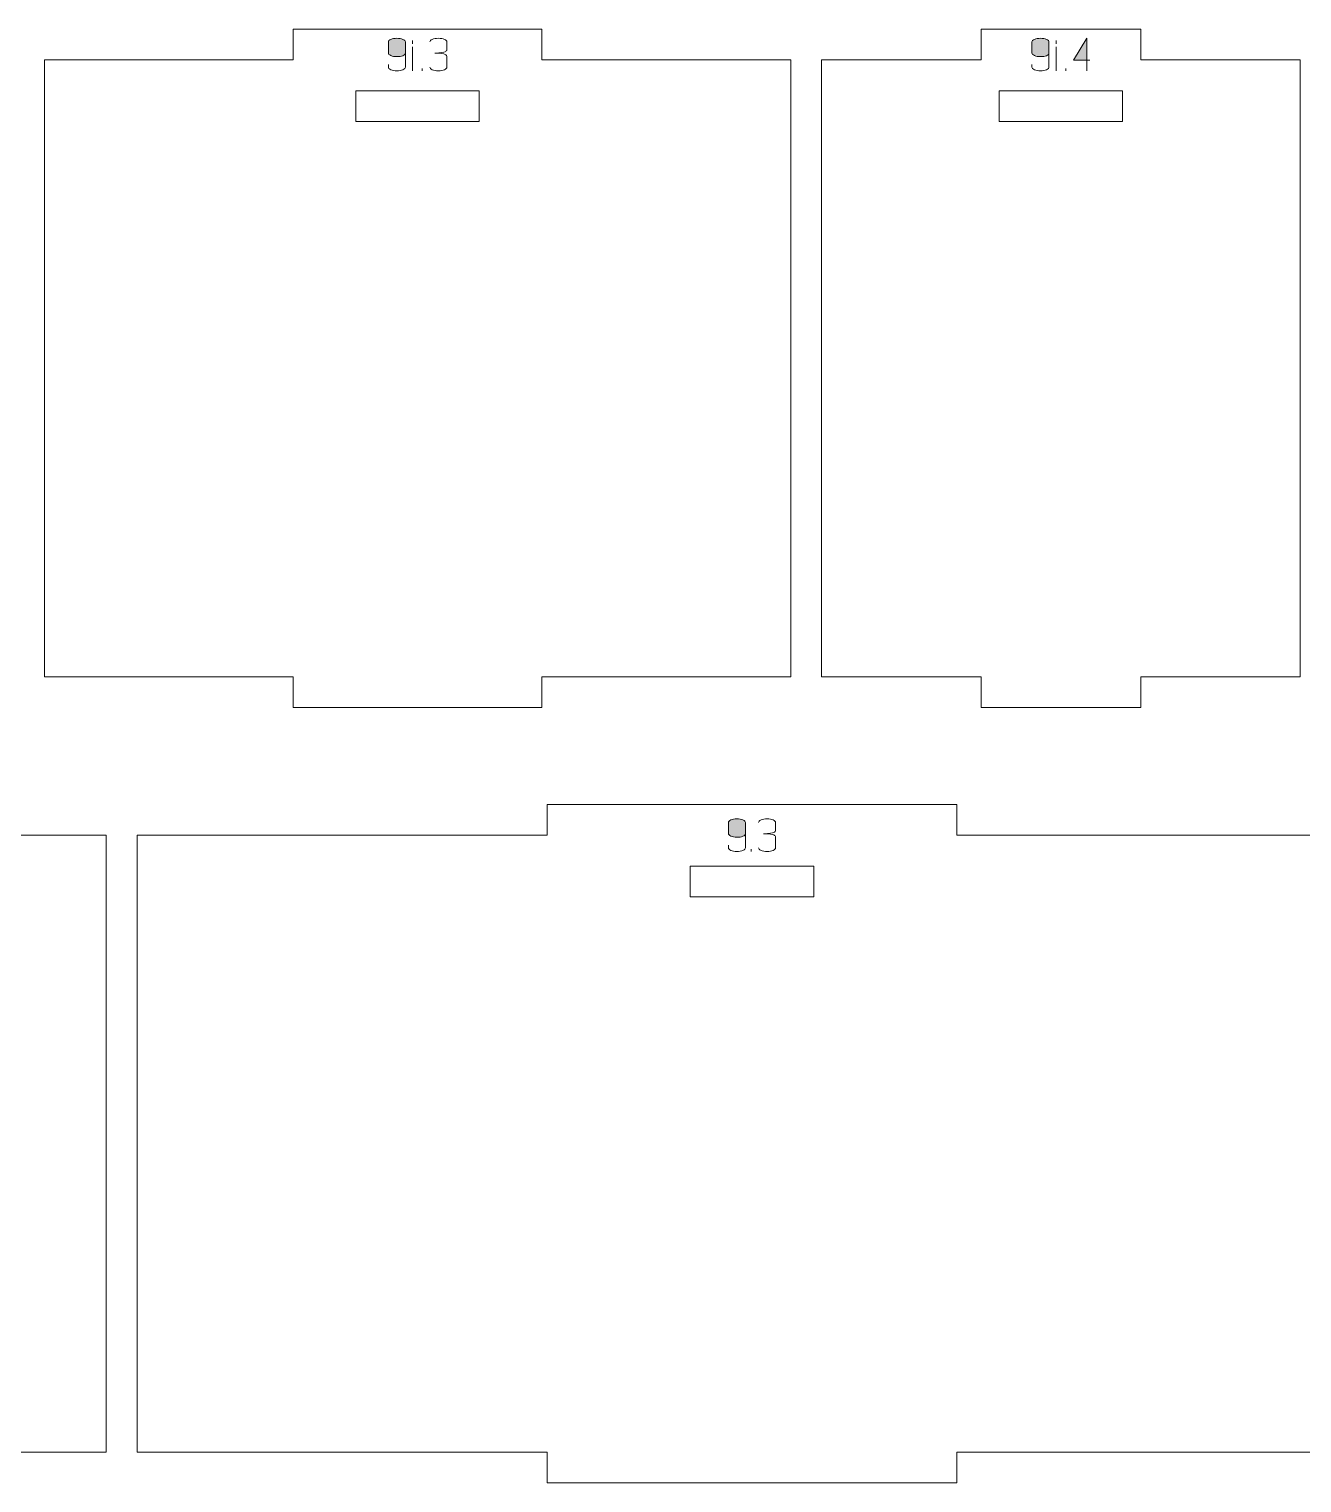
# Model space of a CAD drawing. Header units: centimetres. Extents: x -191 to 212, y -234 to 239.
# Drawn here: x 48.28 to 60.66, y -204.09 to -189.95 of the extents above; entities that cross this region are included whole.
import ezdxf

# ---------------------------------------------------------------- set-up
doc = ezdxf.new("R2010")
doc.units = ezdxf.units.CM
doc.header["$MEASUREMENT"] = 0
doc.layers.add('Capa 1', color=7, linetype='Continuous')

msp = doc.modelspace()

# ---------------------------------------------------------------- hatches: boundary and pattern name
at = {"layer": 'Capa 1', "true_color": 0x3e4095}
h = msp.add_hatch(color=175, dxfattribs=at)
edge = h.paths.add_edge_path()
edge.add_spline(control_points=[(51.77466, -190.18402), (51.77466, -190.1938), (51.78253, -190.20213), (51.79828, -190.20901), (51.81402, -190.21589), (51.83367, -190.21933), (51.85721, -190.21933), (51.88045, -190.21994), (51.90001, -190.21711), (51.91591, -190.21085), (51.93181, -190.20458), (51.93976, -190.19563), (51.93976, -190.18402), (51.93976, -190.18402), (51.93976, -190.0767), (51.93976, -190.0767), (51.93976, -190.06692), (51.93189, -190.05859), (51.91614, -190.05171), (51.9004, -190.04483), (51.88075, -190.04139), (51.85721, -190.04139), (51.83367, -190.04139), (51.81402, -190.04483), (51.79828, -190.05171), (51.78253, -190.05859), (51.77466, -190.06692), (51.77466, -190.0767), (51.77466, -190.0767), (51.77466, -190.18402), (51.77466, -190.18402)], knot_values=[0, 0, 0, 0, 0.1, 0.1, 0.1, 0.2, 0.2, 0.2, 0.3, 0.3, 0.3, 0.4, 0.4, 0.4, 0.5, 0.5, 0.5, 0.6, 0.6, 0.6, 0.7, 0.7, 0.7, 0.8, 0.8, 0.8, 0.9, 0.9, 0.9, 1, 1, 1, 1], degree=3, periodic=1)
h = msp.add_hatch(color=175, dxfattribs=at)
edge = h.paths.add_edge_path()
edge.add_spline(control_points=[(51.85721, -190.35783), (51.83367, -190.35783), (51.81402, -190.35439), (51.79828, -190.34751), (51.78253, -190.34063), (51.77466, -190.3323), (51.77466, -190.32252), (51.77466, -190.32252), (51.77466, -190.29729), (51.77466, -190.29729), (51.77466, -190.29729), (51.77466, -190.32252), (51.77466, -190.32252), (51.77466, -190.3323), (51.78253, -190.34063), (51.79828, -190.34751), (51.81402, -190.35439), (51.83367, -190.35783), (51.85721, -190.35783), (51.88075, -190.35783), (51.9004, -190.35439), (51.91614, -190.34751), (51.93189, -190.34063), (51.93976, -190.3323), (51.93976, -190.32252), (51.93976, -190.32252), (51.93976, -190.18402), (51.93976, -190.18402), (51.93976, -190.19563), (51.93181, -190.20458), (51.91591, -190.21085), (51.90001, -190.21711), (51.88045, -190.21994), (51.85721, -190.21933), (51.83367, -190.21933), (51.81402, -190.21589), (51.79828, -190.20901), (51.78253, -190.20213), (51.77466, -190.1938), (51.77466, -190.18402), (51.77466, -190.18402), (51.77466, -190.0767), (51.77466, -190.0767), (51.77466, -190.06692), (51.78253, -190.05859), (51.79828, -190.05171), (51.81402, -190.04483), (51.83367, -190.04139), (51.85721, -190.04139), (51.88075, -190.04139), (51.9004, -190.04483), (51.91614, -190.05171), (51.93189, -190.05859), (51.93976, -190.06692), (51.93976, -190.0767), (51.93976, -190.0767), (51.93976, -190.18402), (51.93976, -190.18402), (51.93976, -190.18402), (51.93976, -190.32252), (51.93976, -190.32252), (51.93976, -190.3323), (51.93189, -190.34063), (51.91614, -190.34751), (51.9004, -190.35439), (51.88075, -190.35783), (51.85721, -190.35783)], knot_values=[0, 0, 0, 0, 0.04545455, 0.04545455, 0.04545455, 0.09090909, 0.09090909, 0.09090909, 0.13636364, 0.13636364, 0.13636364, 0.18181818, 0.18181818, 0.18181818, 0.22727273, 0.22727273, 0.22727273, 0.27272727, 0.27272727, 0.27272727, 0.31818182, 0.31818182, 0.31818182, 0.36363636, 0.36363636, 0.36363636, 0.40909091, 0.40909091, 0.40909091, 0.45454545, 0.45454545, 0.45454545, 0.5, 0.5, 0.5, 0.54545455, 0.54545455, 0.54545455, 0.59090909, 0.59090909, 0.59090909, 0.63636364, 0.63636364, 0.63636364, 0.68181818, 0.68181818, 0.68181818, 0.72727273, 0.72727273, 0.72727273, 0.77272727, 0.77272727, 0.77272727, 0.81818182, 0.81818182, 0.81818182, 0.86363636, 0.86363636, 0.86363636, 0.90909091, 0.90909091, 0.90909091, 0.95454545, 0.95454545, 0.95454545, 1, 1, 1, 1], degree=3, periodic=1)
h = msp.add_hatch(color=175, dxfattribs=at)
edge = h.paths.add_edge_path()
edge.add_spline(control_points=[(52.00992, -190.09505), (52.00992, -190.09505), (52.01038, -190.06249), (52.01038, -190.06249), (52.01038, -190.06249), (52.00992, -190.09505), (52.00992, -190.09505)], knot_values=[0, 0, 0, 0, 0.5, 0.5, 0.5, 1, 1, 1, 1], degree=3, periodic=1)
h = msp.add_hatch(color=175, dxfattribs=at)
edge = h.paths.add_edge_path()
edge.add_spline(control_points=[(52.26079, -190.35783), (52.23725, -190.35783), (52.2176, -190.35439), (52.20186, -190.34751), (52.18611, -190.34063), (52.17824, -190.3323), (52.17824, -190.32252), (52.17824, -190.3323), (52.18611, -190.34063), (52.20186, -190.34751), (52.2176, -190.35439), (52.23725, -190.35783), (52.26079, -190.35783), (52.28433, -190.35783), (52.30398, -190.35439), (52.31972, -190.34751), (52.33547, -190.34063), (52.34334, -190.3323), (52.34334, -190.32252), (52.34334, -190.32252), (52.34334, -190.21933), (52.34334, -190.21933), (52.34334, -190.21107), (52.33768, -190.20389), (52.32637, -190.19778), (52.31506, -190.19166), (52.28189, -190.18753), (52.22685, -190.18539), (52.28158, -190.18203), (52.31445, -190.17805), (52.32545, -190.17347), (52.33646, -190.16888), (52.34242, -190.16139), (52.34334, -190.151), (52.34334, -190.151), (52.34334, -190.0767), (52.34334, -190.0767), (52.34334, -190.06692), (52.33547, -190.05859), (52.31972, -190.05171), (52.30398, -190.04483), (52.28433, -190.04139), (52.26079, -190.04139), (52.23725, -190.04139), (52.2176, -190.04483), (52.20186, -190.05171), (52.18611, -190.05859), (52.17824, -190.06692), (52.17824, -190.0767), (52.17824, -190.06692), (52.18611, -190.05859), (52.20186, -190.05171), (52.2176, -190.04483), (52.23725, -190.04139), (52.26079, -190.04139), (52.28433, -190.04139), (52.30398, -190.04483), (52.31972, -190.05171), (52.33547, -190.05859), (52.34334, -190.06692), (52.34334, -190.0767), (52.34334, -190.0767), (52.34334, -190.151), (52.34334, -190.151), (52.34242, -190.16139), (52.33646, -190.16888), (52.32545, -190.17347), (52.31445, -190.17805), (52.28158, -190.18203), (52.22685, -190.18539), (52.28189, -190.18753), (52.31506, -190.19166), (52.32637, -190.19778), (52.33768, -190.20389), (52.34334, -190.21107), (52.34334, -190.21933), (52.34334, -190.21933), (52.34334, -190.32252), (52.34334, -190.32252), (52.34334, -190.3323), (52.33547, -190.34063), (52.31972, -190.34751), (52.30398, -190.35439), (52.28433, -190.35783), (52.26079, -190.35783)], knot_values=[0, 0, 0, 0, 0.03571429, 0.03571429, 0.03571429, 0.07142857, 0.07142857, 0.07142857, 0.10714286, 0.10714286, 0.10714286, 0.14285714, 0.14285714, 0.14285714, 0.17857143, 0.17857143, 0.17857143, 0.21428571, 0.21428571, 0.21428571, 0.25, 0.25, 0.25, 0.28571429, 0.28571429, 0.28571429, 0.32142857, 0.32142857, 0.32142857, 0.35714286, 0.35714286, 0.35714286, 0.39285714, 0.39285714, 0.39285714, 0.42857143, 0.42857143, 0.42857143, 0.46428571, 0.46428571, 0.46428571, 0.5, 0.5, 0.5, 0.53571429, 0.53571429, 0.53571429, 0.57142857, 0.57142857, 0.57142857, 0.60714286, 0.60714286, 0.60714286, 0.64285714, 0.64285714, 0.64285714, 0.67857143, 0.67857143, 0.67857143, 0.71428571, 0.71428571, 0.71428571, 0.75, 0.75, 0.75, 0.78571429, 0.78571429, 0.78571429, 0.82142857, 0.82142857, 0.82142857, 0.85714286, 0.85714286, 0.85714286, 0.89285714, 0.89285714, 0.89285714, 0.92857143, 0.92857143, 0.92857143, 0.96428571, 0.96428571, 0.96428571, 1, 1, 1, 1], degree=3, periodic=1)
h = msp.add_hatch(color=175, dxfattribs=at)
edge = h.paths.add_edge_path()
edge.add_spline(control_points=[(58.03362, -190.18402), (58.03362, -190.1938), (58.04149, -190.20213), (58.05724, -190.20901), (58.07298, -190.21589), (58.09263, -190.21933), (58.11617, -190.21933), (58.13941, -190.21994), (58.15897, -190.21711), (58.17487, -190.21085), (58.19077, -190.20458), (58.19872, -190.19563), (58.19872, -190.18402), (58.19872, -190.18402), (58.19872, -190.0767), (58.19872, -190.0767), (58.19872, -190.06692), (58.19085, -190.05859), (58.1751, -190.05171), (58.15936, -190.04483), (58.13971, -190.04139), (58.11617, -190.04139), (58.09263, -190.04139), (58.07298, -190.04483), (58.05724, -190.05171), (58.04149, -190.05859), (58.03362, -190.06692), (58.03362, -190.0767), (58.03362, -190.0767), (58.03362, -190.18402), (58.03362, -190.18402)], knot_values=[0, 0, 0, 0, 0.1, 0.1, 0.1, 0.2, 0.2, 0.2, 0.3, 0.3, 0.3, 0.4, 0.4, 0.4, 0.5, 0.5, 0.5, 0.6, 0.6, 0.6, 0.7, 0.7, 0.7, 0.8, 0.8, 0.8, 0.9, 0.9, 0.9, 1, 1, 1, 1], degree=3, periodic=1)
h = msp.add_hatch(color=175, dxfattribs=at)
edge = h.paths.add_edge_path()
edge.add_spline(control_points=[(58.11617, -190.35783), (58.09263, -190.35783), (58.07298, -190.35439), (58.05724, -190.34751), (58.04149, -190.34063), (58.03362, -190.3323), (58.03362, -190.32252), (58.03362, -190.32252), (58.03362, -190.29729), (58.03362, -190.29729), (58.03362, -190.29729), (58.03362, -190.32252), (58.03362, -190.32252), (58.03362, -190.3323), (58.04149, -190.34063), (58.05724, -190.34751), (58.07298, -190.35439), (58.09263, -190.35783), (58.11617, -190.35783), (58.13971, -190.35783), (58.15936, -190.35439), (58.1751, -190.34751), (58.19085, -190.34063), (58.19872, -190.3323), (58.19872, -190.32252), (58.19872, -190.32252), (58.19872, -190.18402), (58.19872, -190.18402), (58.19872, -190.19563), (58.19077, -190.20458), (58.17487, -190.21085), (58.15897, -190.21711), (58.13941, -190.21994), (58.11617, -190.21933), (58.09263, -190.21933), (58.07298, -190.21589), (58.05724, -190.20901), (58.04149, -190.20213), (58.03362, -190.1938), (58.03362, -190.18402), (58.03362, -190.18402), (58.03362, -190.0767), (58.03362, -190.0767), (58.03362, -190.06692), (58.04149, -190.05859), (58.05724, -190.05171), (58.07298, -190.04483), (58.09263, -190.04139), (58.11617, -190.04139), (58.13971, -190.04139), (58.15936, -190.04483), (58.1751, -190.05171), (58.19085, -190.05859), (58.19872, -190.06692), (58.19872, -190.0767), (58.19872, -190.0767), (58.19872, -190.18402), (58.19872, -190.18402), (58.19872, -190.18402), (58.19872, -190.32252), (58.19872, -190.32252), (58.19872, -190.3323), (58.19085, -190.34063), (58.1751, -190.34751), (58.15936, -190.35439), (58.13971, -190.35783), (58.11617, -190.35783)], knot_values=[0, 0, 0, 0, 0.04545455, 0.04545455, 0.04545455, 0.09090909, 0.09090909, 0.09090909, 0.13636364, 0.13636364, 0.13636364, 0.18181818, 0.18181818, 0.18181818, 0.22727273, 0.22727273, 0.22727273, 0.27272727, 0.27272727, 0.27272727, 0.31818182, 0.31818182, 0.31818182, 0.36363636, 0.36363636, 0.36363636, 0.40909091, 0.40909091, 0.40909091, 0.45454545, 0.45454545, 0.45454545, 0.5, 0.5, 0.5, 0.54545455, 0.54545455, 0.54545455, 0.59090909, 0.59090909, 0.59090909, 0.63636364, 0.63636364, 0.63636364, 0.68181818, 0.68181818, 0.68181818, 0.72727273, 0.72727273, 0.72727273, 0.77272727, 0.77272727, 0.77272727, 0.81818182, 0.81818182, 0.81818182, 0.86363636, 0.86363636, 0.86363636, 0.90909091, 0.90909091, 0.90909091, 0.95454545, 0.95454545, 0.95454545, 1, 1, 1, 1], degree=3, periodic=1)
h = msp.add_hatch(color=175, dxfattribs=at)
edge = h.paths.add_edge_path()
edge.add_spline(control_points=[(58.26888, -190.09505), (58.26888, -190.09505), (58.26934, -190.06249), (58.26934, -190.06249), (58.26934, -190.06249), (58.26888, -190.09505), (58.26888, -190.09505)], knot_values=[0, 0, 0, 0, 0.5, 0.5, 0.5, 1, 1, 1, 1], degree=3, periodic=1)
h = msp.add_hatch(color=175, dxfattribs=at)
edge = h.paths.add_edge_path()
edge.add_spline(control_points=[(58.56699, -190.25327), (58.56699, -190.25327), (58.56699, -190.04093), (58.56699, -190.04093), (58.56699, -190.04093), (58.4372, -190.25327), (58.4372, -190.25327), (58.4372, -190.25327), (58.56699, -190.25327), (58.56699, -190.25327)], knot_values=[0, 0, 0, 0, 0.33333333, 0.33333333, 0.33333333, 0.66666667, 0.66666667, 0.66666667, 1, 1, 1, 1], degree=3, periodic=1)
h = msp.add_hatch(color=175, dxfattribs=at)
edge = h.paths.add_edge_path()
edge.add_spline(control_points=[(58.56699, -190.25327), (58.56699, -190.25327), (58.56699, -190.35783), (58.56699, -190.35783), (58.56699, -190.35783), (58.56699, -190.25327), (58.56699, -190.25327), (58.56699, -190.25327), (58.4372, -190.25327), (58.4372, -190.25327), (58.4372, -190.25327), (58.56699, -190.04093), (58.56699, -190.04093), (58.56699, -190.04093), (58.56699, -190.25327), (58.56699, -190.25327), (58.56699, -190.25327), (58.5968, -190.25327), (58.5968, -190.25327), (58.5968, -190.25327), (58.56699, -190.25327), (58.56699, -190.25327)], knot_values=[0, 0, 0, 0, 0.14285714, 0.14285714, 0.14285714, 0.28571429, 0.28571429, 0.28571429, 0.42857143, 0.42857143, 0.42857143, 0.57142857, 0.57142857, 0.57142857, 0.71428571, 0.71428571, 0.71428571, 0.85714286, 0.85714286, 0.85714286, 1, 1, 1, 1], degree=3, periodic=1)
h = msp.add_hatch(color=175, dxfattribs=at)
edge = h.paths.add_edge_path()
edge.add_spline(control_points=[(52.00992, -190.35783), (52.00992, -190.35783), (52.00992, -190.12394), (52.00992, -190.12394), (52.00992, -190.12394), (52.00992, -190.35783), (52.00992, -190.35783)], knot_values=[0, 0, 0, 0, 0.5, 0.5, 0.5, 1, 1, 1, 1], degree=3, periodic=1)
h = msp.add_hatch(color=175, dxfattribs=at)
edge = h.paths.add_edge_path()
edge.add_spline(control_points=[(58.26888, -190.35783), (58.26888, -190.35783), (58.26888, -190.12394), (58.26888, -190.12394), (58.26888, -190.12394), (58.26888, -190.35783), (58.26888, -190.35783)], knot_values=[0, 0, 0, 0, 0.5, 0.5, 0.5, 1, 1, 1, 1], degree=3, periodic=1)
h = msp.add_hatch(color=175, dxfattribs=at)
edge = h.paths.add_edge_path()
edge.add_spline(control_points=[(52.10486, -190.35783), (52.10486, -190.35783), (52.10486, -190.33536), (52.10486, -190.33536), (52.10486, -190.33536), (52.10486, -190.35783), (52.10486, -190.35783)], knot_values=[0, 0, 0, 0, 0.5, 0.5, 0.5, 1, 1, 1, 1], degree=3, periodic=1)
h = msp.add_hatch(color=175, dxfattribs=at)
edge = h.paths.add_edge_path()
edge.add_spline(control_points=[(58.36382, -190.35783), (58.36382, -190.35783), (58.36382, -190.33536), (58.36382, -190.33536), (58.36382, -190.33536), (58.36382, -190.35783), (58.36382, -190.35783)], knot_values=[0, 0, 0, 0, 0.5, 0.5, 0.5, 1, 1, 1, 1], degree=3, periodic=1)
h = msp.add_hatch(color=175, dxfattribs=at)
edge = h.paths.add_edge_path()
edge.add_spline(control_points=[(55.08158, -197.77683), (55.08158, -197.78661), (55.08945, -197.79494), (55.1052, -197.80182), (55.12094, -197.8087), (55.14059, -197.81214), (55.16413, -197.81214), (55.18737, -197.81275), (55.20693, -197.80992), (55.22283, -197.80366), (55.23873, -197.79739), (55.24668, -197.78844), (55.24668, -197.77683), (55.24668, -197.77683), (55.24668, -197.66951), (55.24668, -197.66951), (55.24668, -197.65973), (55.23881, -197.6514), (55.22306, -197.64452), (55.20732, -197.63764), (55.18767, -197.6342), (55.16413, -197.6342), (55.14059, -197.6342), (55.12094, -197.63764), (55.1052, -197.64452), (55.08945, -197.6514), (55.08158, -197.65973), (55.08158, -197.66951), (55.08158, -197.66951), (55.08158, -197.77683), (55.08158, -197.77683)], knot_values=[0, 0, 0, 0, 0.1, 0.1, 0.1, 0.2, 0.2, 0.2, 0.3, 0.3, 0.3, 0.4, 0.4, 0.4, 0.5, 0.5, 0.5, 0.6, 0.6, 0.6, 0.7, 0.7, 0.7, 0.8, 0.8, 0.8, 0.9, 0.9, 0.9, 1, 1, 1, 1], degree=3, periodic=1)
h = msp.add_hatch(color=175, dxfattribs=at)
edge = h.paths.add_edge_path()
edge.add_spline(control_points=[(55.16413, -197.95064), (55.14059, -197.95064), (55.12094, -197.9472), (55.1052, -197.94032), (55.08945, -197.93344), (55.08158, -197.92511), (55.08158, -197.91533), (55.08158, -197.91533), (55.08158, -197.8901), (55.08158, -197.8901), (55.08158, -197.8901), (55.08158, -197.91533), (55.08158, -197.91533), (55.08158, -197.92511), (55.08945, -197.93344), (55.1052, -197.94032), (55.12094, -197.9472), (55.14059, -197.95064), (55.16413, -197.95064), (55.18767, -197.95064), (55.20732, -197.9472), (55.22306, -197.94032), (55.23881, -197.93344), (55.24668, -197.92511), (55.24668, -197.91533), (55.24668, -197.91533), (55.24668, -197.77683), (55.24668, -197.77683), (55.24668, -197.78844), (55.23873, -197.79739), (55.22283, -197.80366), (55.20693, -197.80992), (55.18737, -197.81275), (55.16413, -197.81214), (55.14059, -197.81214), (55.12094, -197.8087), (55.1052, -197.80182), (55.08945, -197.79494), (55.08158, -197.78661), (55.08158, -197.77683), (55.08158, -197.77683), (55.08158, -197.66951), (55.08158, -197.66951), (55.08158, -197.65973), (55.08945, -197.6514), (55.1052, -197.64452), (55.12094, -197.63764), (55.14059, -197.6342), (55.16413, -197.6342), (55.18767, -197.6342), (55.20732, -197.63764), (55.22306, -197.64452), (55.23881, -197.6514), (55.24668, -197.65973), (55.24668, -197.66951), (55.24668, -197.66951), (55.24668, -197.77683), (55.24668, -197.77683), (55.24668, -197.77683), (55.24668, -197.91533), (55.24668, -197.91533), (55.24668, -197.92511), (55.23881, -197.93344), (55.22306, -197.94032), (55.20732, -197.9472), (55.18767, -197.95064), (55.16413, -197.95064)], knot_values=[0, 0, 0, 0, 0.04545455, 0.04545455, 0.04545455, 0.09090909, 0.09090909, 0.09090909, 0.13636364, 0.13636364, 0.13636364, 0.18181818, 0.18181818, 0.18181818, 0.22727273, 0.22727273, 0.22727273, 0.27272727, 0.27272727, 0.27272727, 0.31818182, 0.31818182, 0.31818182, 0.36363636, 0.36363636, 0.36363636, 0.40909091, 0.40909091, 0.40909091, 0.45454545, 0.45454545, 0.45454545, 0.5, 0.5, 0.5, 0.54545455, 0.54545455, 0.54545455, 0.59090909, 0.59090909, 0.59090909, 0.63636364, 0.63636364, 0.63636364, 0.68181818, 0.68181818, 0.68181818, 0.72727273, 0.72727273, 0.72727273, 0.77272727, 0.77272727, 0.77272727, 0.81818182, 0.81818182, 0.81818182, 0.86363636, 0.86363636, 0.86363636, 0.90909091, 0.90909091, 0.90909091, 0.95454545, 0.95454545, 0.95454545, 1, 1, 1, 1], degree=3, periodic=1)
h = msp.add_hatch(color=175, dxfattribs=at)
edge = h.paths.add_edge_path()
edge.add_spline(control_points=[(55.45764, -197.95064), (55.4341, -197.95064), (55.41445, -197.9472), (55.39871, -197.94032), (55.38296, -197.93344), (55.37509, -197.92511), (55.37509, -197.91533), (55.37509, -197.92511), (55.38296, -197.93344), (55.39871, -197.94032), (55.41445, -197.9472), (55.4341, -197.95064), (55.45764, -197.95064), (55.48118, -197.95064), (55.50083, -197.9472), (55.51657, -197.94032), (55.53232, -197.93344), (55.54019, -197.92511), (55.54019, -197.91533), (55.54019, -197.91533), (55.54019, -197.81214), (55.54019, -197.81214), (55.54019, -197.80388), (55.53453, -197.7967), (55.52322, -197.79059), (55.51191, -197.78447), (55.47874, -197.78034), (55.4237, -197.7782), (55.47843, -197.77484), (55.5113, -197.77086), (55.5223, -197.76628), (55.53331, -197.76169), (55.53927, -197.7542), (55.54019, -197.74381), (55.54019, -197.74381), (55.54019, -197.66951), (55.54019, -197.66951), (55.54019, -197.65973), (55.53232, -197.6514), (55.51657, -197.64452), (55.50083, -197.63764), (55.48118, -197.6342), (55.45764, -197.6342), (55.4341, -197.6342), (55.41445, -197.63764), (55.39871, -197.64452), (55.38296, -197.6514), (55.37509, -197.65973), (55.37509, -197.66951), (55.37509, -197.65973), (55.38296, -197.6514), (55.39871, -197.64452), (55.41445, -197.63764), (55.4341, -197.6342), (55.45764, -197.6342), (55.48118, -197.6342), (55.50083, -197.63764), (55.51657, -197.64452), (55.53232, -197.6514), (55.54019, -197.65973), (55.54019, -197.66951), (55.54019, -197.66951), (55.54019, -197.74381), (55.54019, -197.74381), (55.53927, -197.7542), (55.53331, -197.76169), (55.5223, -197.76628), (55.5113, -197.77086), (55.47843, -197.77484), (55.4237, -197.7782), (55.47874, -197.78034), (55.51191, -197.78447), (55.52322, -197.79059), (55.53453, -197.7967), (55.54019, -197.80388), (55.54019, -197.81214), (55.54019, -197.81214), (55.54019, -197.91533), (55.54019, -197.91533), (55.54019, -197.92511), (55.53232, -197.93344), (55.51657, -197.94032), (55.50083, -197.9472), (55.48118, -197.95064), (55.45764, -197.95064)], knot_values=[0, 0, 0, 0, 0.03571429, 0.03571429, 0.03571429, 0.07142857, 0.07142857, 0.07142857, 0.10714286, 0.10714286, 0.10714286, 0.14285714, 0.14285714, 0.14285714, 0.17857143, 0.17857143, 0.17857143, 0.21428571, 0.21428571, 0.21428571, 0.25, 0.25, 0.25, 0.28571429, 0.28571429, 0.28571429, 0.32142857, 0.32142857, 0.32142857, 0.35714286, 0.35714286, 0.35714286, 0.39285714, 0.39285714, 0.39285714, 0.42857143, 0.42857143, 0.42857143, 0.46428571, 0.46428571, 0.46428571, 0.5, 0.5, 0.5, 0.53571429, 0.53571429, 0.53571429, 0.57142857, 0.57142857, 0.57142857, 0.60714286, 0.60714286, 0.60714286, 0.64285714, 0.64285714, 0.64285714, 0.67857143, 0.67857143, 0.67857143, 0.71428571, 0.71428571, 0.71428571, 0.75, 0.75, 0.75, 0.78571429, 0.78571429, 0.78571429, 0.82142857, 0.82142857, 0.82142857, 0.85714286, 0.85714286, 0.85714286, 0.89285714, 0.89285714, 0.89285714, 0.92857143, 0.92857143, 0.92857143, 0.96428571, 0.96428571, 0.96428571, 1, 1, 1, 1], degree=3, periodic=1)
h = msp.add_hatch(color=175, dxfattribs=at)
edge = h.paths.add_edge_path()
edge.add_spline(control_points=[(55.30171, -197.95064), (55.30171, -197.95064), (55.30171, -197.92817), (55.30171, -197.92817), (55.30171, -197.92817), (55.30171, -197.95064), (55.30171, -197.95064)], knot_values=[0, 0, 0, 0, 0.5, 0.5, 0.5, 1, 1, 1, 1], degree=3, periodic=1)

# ---------------------------------------------------------------- linework, layer by layer
at = {"layer": 'Capa 1', "color": 240, "lineweight": 20}
for points, knots in [([(48.43057, -190.25143), (48.43057, -190.25143), (48.43057, -196.25143), (48.43057, -196.25143), (48.43057, -196.25143), (50.84952, -196.25143), (50.84952, -196.25143), (50.84952, -196.25143), (50.84952, -196.55143), (50.84952, -196.55143), (50.84952, -196.55143), (53.26847, -196.55143), (53.26847, -196.55143), (53.26847, -196.55143), (53.26847, -196.25143), (53.26847, -196.25143), (53.26847, -196.25143), (55.68743, -196.25143), (55.68743, -196.25143), (55.68743, -196.25143), (55.68743, -190.25143), (55.68743, -190.25143), (55.68743, -190.25143), (53.26847, -190.25143), (53.26847, -190.25143), (53.26847, -190.25143), (53.26847, -189.95143), (53.26847, -189.95143), (53.26847, -189.95143), (50.84952, -189.95143), (50.84952, -189.95143), (50.84952, -189.95143), (50.84952, -190.25143), (50.84952, -190.25143), (50.84952, -190.25143), (48.43057, -190.25143), (48.43057, -190.25143)], [0, 0, 0, 0, 0.08333333, 0.08333333, 0.08333333, 0.16666667, 0.16666667, 0.16666667, 0.25, 0.25, 0.25, 0.33333333, 0.33333333, 0.33333333, 0.41666667, 0.41666667, 0.41666667, 0.5, 0.5, 0.5, 0.58333333, 0.58333333, 0.58333333, 0.66666667, 0.66666667, 0.66666667, 0.75, 0.75, 0.75, 0.83333333, 0.83333333, 0.83333333, 0.91666667, 0.91666667, 0.91666667, 1, 1, 1, 1]), ([(55.98743, -190.25143), (55.98743, -190.25143), (55.98743, -196.25143), (55.98743, -196.25143), (55.98743, -196.25143), (57.53928, -196.25143), (57.53928, -196.25143), (57.53928, -196.25143), (57.53928, -196.55143), (57.53928, -196.55143), (57.53928, -196.55143), (59.09114, -196.55143), (59.09114, -196.55143), (59.09114, -196.55143), (59.09114, -196.25143), (59.09114, -196.25143), (59.09114, -196.25143), (60.643, -196.25143), (60.643, -196.25143), (60.643, -196.25143), (60.643, -190.25143), (60.643, -190.25143), (60.643, -190.25143), (59.09114, -190.25143), (59.09114, -190.25143), (59.09114, -190.25143), (59.09114, -189.95143), (59.09114, -189.95143), (59.09114, -189.95143), (57.53928, -189.95143), (57.53928, -189.95143), (57.53928, -189.95143), (57.53928, -190.25143), (57.53928, -190.25143), (57.53928, -190.25143), (55.98743, -190.25143), (55.98743, -190.25143)], [0, 0, 0, 0, 0.08333333, 0.08333333, 0.08333333, 0.16666667, 0.16666667, 0.16666667, 0.25, 0.25, 0.25, 0.33333333, 0.33333333, 0.33333333, 0.41666667, 0.41666667, 0.41666667, 0.5, 0.5, 0.5, 0.58333333, 0.58333333, 0.58333333, 0.66666667, 0.66666667, 0.66666667, 0.75, 0.75, 0.75, 0.83333333, 0.83333333, 0.83333333, 0.91666667, 0.91666667, 0.91666667, 1, 1, 1, 1]), ([(51.459, -190.85152), (51.459, -190.85152), (52.659, -190.85152), (52.659, -190.85152), (52.659, -190.85152), (52.659, -190.55152), (52.659, -190.55152), (52.659, -190.55152), (51.459, -190.55152), (51.459, -190.55152), (51.459, -190.55152), (51.459, -190.85152), (51.459, -190.85152)], [0, 0, 0, 0, 0.25, 0.25, 0.25, 0.5, 0.5, 0.5, 0.75, 0.75, 0.75, 1, 1, 1, 1]), ([(57.71521, -190.85152), (57.71521, -190.85152), (58.91521, -190.85152), (58.91521, -190.85152), (58.91521, -190.85152), (58.91521, -190.55152), (58.91521, -190.55152), (58.91521, -190.55152), (57.71521, -190.55152), (57.71521, -190.55152), (57.71521, -190.55152), (57.71521, -190.85152), (57.71521, -190.85152)], [0, 0, 0, 0, 0.25, 0.25, 0.25, 0.5, 0.5, 0.5, 0.75, 0.75, 0.75, 1, 1, 1, 1]), ([(43.42784, -197.79344), (43.42784, -197.79344), (43.42784, -203.79344), (43.42784, -203.79344), (43.42784, -203.79344), (45.29549, -203.79344), (45.29549, -203.79344), (45.29549, -203.79344), (45.29549, -204.09344), (45.29549, -204.09344), (45.29549, -204.09344), (47.16314, -204.09344), (47.16314, -204.09344), (47.16314, -204.09344), (47.16314, -203.79344), (47.16314, -203.79344), (47.16314, -203.79344), (49.03079, -203.79344), (49.03079, -203.79344), (49.03079, -203.79344), (49.03079, -197.79344), (49.03079, -197.79344), (49.03079, -197.79344), (47.16314, -197.79344), (47.16314, -197.79344), (47.16314, -197.79344), (47.16314, -197.49344), (47.16314, -197.49344), (47.16314, -197.49344), (45.29549, -197.49344), (45.29549, -197.49344), (45.29549, -197.49344), (45.29549, -197.79344), (45.29549, -197.79344), (45.29549, -197.79344), (43.42784, -197.79344), (43.42784, -197.79344)], [0, 0, 0, 0, 0.08333333, 0.08333333, 0.08333333, 0.16666667, 0.16666667, 0.16666667, 0.25, 0.25, 0.25, 0.33333333, 0.33333333, 0.33333333, 0.41666667, 0.41666667, 0.41666667, 0.5, 0.5, 0.5, 0.58333333, 0.58333333, 0.58333333, 0.66666667, 0.66666667, 0.66666667, 0.75, 0.75, 0.75, 0.83333333, 0.83333333, 0.83333333, 0.91666667, 0.91666667, 0.91666667, 1, 1, 1, 1]), ([(49.33079, -197.79344), (49.33079, -197.79344), (49.33079, -203.79344), (49.33079, -203.79344), (49.33079, -203.79344), (53.31752, -203.79344), (53.31752, -203.79344), (53.31752, -203.79344), (53.31752, -204.09344), (53.31752, -204.09344), (53.31752, -204.09344), (57.30425, -204.09344), (57.30425, -204.09344), (57.30425, -204.09344), (57.30425, -203.79344), (57.30425, -203.79344), (57.30425, -203.79344), (61.29098, -203.79344), (61.29098, -203.79344), (61.29098, -203.79344), (61.29098, -197.79344), (61.29098, -197.79344), (61.29098, -197.79344), (57.30425, -197.79344), (57.30425, -197.79344), (57.30425, -197.79344), (57.30425, -197.49344), (57.30425, -197.49344), (57.30425, -197.49344), (53.31752, -197.49344), (53.31752, -197.49344), (53.31752, -197.49344), (53.31752, -197.79344), (53.31752, -197.79344), (53.31752, -197.79344), (49.33079, -197.79344), (49.33079, -197.79344)], [0, 0, 0, 0, 0.08333333, 0.08333333, 0.08333333, 0.16666667, 0.16666667, 0.16666667, 0.25, 0.25, 0.25, 0.33333333, 0.33333333, 0.33333333, 0.41666667, 0.41666667, 0.41666667, 0.5, 0.5, 0.5, 0.58333333, 0.58333333, 0.58333333, 0.66666667, 0.66666667, 0.66666667, 0.75, 0.75, 0.75, 0.83333333, 0.83333333, 0.83333333, 0.91666667, 0.91666667, 0.91666667, 1, 1, 1, 1]), ([(54.71088, -198.39352), (54.71088, -198.39352), (55.91088, -198.39352), (55.91088, -198.39352), (55.91088, -198.39352), (55.91088, -198.09352), (55.91088, -198.09352), (55.91088, -198.09352), (54.71088, -198.09352), (54.71088, -198.09352), (54.71088, -198.09352), (54.71088, -198.39352), (54.71088, -198.39352)], [0, 0, 0, 0, 0.25, 0.25, 0.25, 0.5, 0.5, 0.5, 0.75, 0.75, 0.75, 1, 1, 1, 1])]:
    msp.add_open_spline(points, degree=3, knots=knots, dxfattribs=at)
at = {"layer": 'Capa 1', "color": 114, "lineweight": 9}
for points, knots in [([(51.77466, -190.18402), (51.77466, -190.1938), (51.78253, -190.20213), (51.79828, -190.20901), (51.81402, -190.21589), (51.83367, -190.21933), (51.85721, -190.21933), (51.88045, -190.21994), (51.90001, -190.21711), (51.91591, -190.21085), (51.93181, -190.20458), (51.93976, -190.19563), (51.93976, -190.18402), (51.93976, -190.18402), (51.93976, -190.0767), (51.93976, -190.0767), (51.93976, -190.06692), (51.93189, -190.05859), (51.91614, -190.05171), (51.9004, -190.04483), (51.88075, -190.04139), (51.85721, -190.04139), (51.83367, -190.04139), (51.81402, -190.04483), (51.79828, -190.05171), (51.78253, -190.05859), (51.77466, -190.06692), (51.77466, -190.0767), (51.77466, -190.0767), (51.77466, -190.18402), (51.77466, -190.18402)], [0, 0, 0, 0, 0.1, 0.1, 0.1, 0.2, 0.2, 0.2, 0.3, 0.3, 0.3, 0.4, 0.4, 0.4, 0.5, 0.5, 0.5, 0.6, 0.6, 0.6, 0.7, 0.7, 0.7, 0.8, 0.8, 0.8, 0.9, 0.9, 0.9, 1, 1, 1, 1]), ([(51.85721, -190.35783), (51.83367, -190.35783), (51.81402, -190.35439), (51.79828, -190.34751), (51.78253, -190.34063), (51.77466, -190.3323), (51.77466, -190.32252), (51.77466, -190.32252), (51.77466, -190.29729), (51.77466, -190.29729), (51.77466, -190.29729), (51.77466, -190.32252), (51.77466, -190.32252), (51.77466, -190.3323), (51.78253, -190.34063), (51.79828, -190.34751), (51.81402, -190.35439), (51.83367, -190.35783), (51.85721, -190.35783), (51.88075, -190.35783), (51.9004, -190.35439), (51.91614, -190.34751), (51.93189, -190.34063), (51.93976, -190.3323), (51.93976, -190.32252), (51.93976, -190.32252), (51.93976, -190.18402), (51.93976, -190.18402), (51.93976, -190.19563), (51.93181, -190.20458), (51.91591, -190.21085), (51.90001, -190.21711), (51.88045, -190.21994), (51.85721, -190.21933), (51.83367, -190.21933), (51.81402, -190.21589), (51.79828, -190.20901), (51.78253, -190.20213), (51.77466, -190.1938), (51.77466, -190.18402), (51.77466, -190.18402), (51.77466, -190.0767), (51.77466, -190.0767), (51.77466, -190.06692), (51.78253, -190.05859), (51.79828, -190.05171), (51.81402, -190.04483), (51.83367, -190.04139), (51.85721, -190.04139), (51.88075, -190.04139), (51.9004, -190.04483), (51.91614, -190.05171), (51.93189, -190.05859), (51.93976, -190.06692), (51.93976, -190.0767), (51.93976, -190.0767), (51.93976, -190.18402), (51.93976, -190.18402), (51.93976, -190.18402), (51.93976, -190.32252), (51.93976, -190.32252), (51.93976, -190.3323), (51.93189, -190.34063), (51.91614, -190.34751), (51.9004, -190.35439), (51.88075, -190.35783), (51.85721, -190.35783)], [0, 0, 0, 0, 0.04545455, 0.04545455, 0.04545455, 0.09090909, 0.09090909, 0.09090909, 0.13636364, 0.13636364, 0.13636364, 0.18181818, 0.18181818, 0.18181818, 0.22727273, 0.22727273, 0.22727273, 0.27272727, 0.27272727, 0.27272727, 0.31818182, 0.31818182, 0.31818182, 0.36363636, 0.36363636, 0.36363636, 0.40909091, 0.40909091, 0.40909091, 0.45454545, 0.45454545, 0.45454545, 0.5, 0.5, 0.5, 0.54545455, 0.54545455, 0.54545455, 0.59090909, 0.59090909, 0.59090909, 0.63636364, 0.63636364, 0.63636364, 0.68181818, 0.68181818, 0.68181818, 0.72727273, 0.72727273, 0.72727273, 0.77272727, 0.77272727, 0.77272727, 0.81818182, 0.81818182, 0.81818182, 0.86363636, 0.86363636, 0.86363636, 0.90909091, 0.90909091, 0.90909091, 0.95454545, 0.95454545, 0.95454545, 1, 1, 1, 1]), ([(52.00992, -190.09505), (52.00992, -190.09505), (52.01038, -190.06249), (52.01038, -190.06249), (52.01038, -190.06249), (52.00992, -190.09505), (52.00992, -190.09505)], [0, 0, 0, 0, 0.5, 0.5, 0.5, 1, 1, 1, 1]), ([(52.26079, -190.35783), (52.23725, -190.35783), (52.2176, -190.35439), (52.20186, -190.34751), (52.18611, -190.34063), (52.17824, -190.3323), (52.17824, -190.32252), (52.17824, -190.3323), (52.18611, -190.34063), (52.20186, -190.34751), (52.2176, -190.35439), (52.23725, -190.35783), (52.26079, -190.35783), (52.28433, -190.35783), (52.30398, -190.35439), (52.31972, -190.34751), (52.33547, -190.34063), (52.34334, -190.3323), (52.34334, -190.32252), (52.34334, -190.32252), (52.34334, -190.21933), (52.34334, -190.21933), (52.34334, -190.21107), (52.33768, -190.20389), (52.32637, -190.19778), (52.31506, -190.19166), (52.28189, -190.18753), (52.22685, -190.18539), (52.28158, -190.18203), (52.31445, -190.17805), (52.32545, -190.17347), (52.33646, -190.16888), (52.34242, -190.16139), (52.34334, -190.151), (52.34334, -190.151), (52.34334, -190.0767), (52.34334, -190.0767), (52.34334, -190.06692), (52.33547, -190.05859), (52.31972, -190.05171), (52.30398, -190.04483), (52.28433, -190.04139), (52.26079, -190.04139), (52.23725, -190.04139), (52.2176, -190.04483), (52.20186, -190.05171), (52.18611, -190.05859), (52.17824, -190.06692), (52.17824, -190.0767), (52.17824, -190.06692), (52.18611, -190.05859), (52.20186, -190.05171), (52.2176, -190.04483), (52.23725, -190.04139), (52.26079, -190.04139), (52.28433, -190.04139), (52.30398, -190.04483), (52.31972, -190.05171), (52.33547, -190.05859), (52.34334, -190.06692), (52.34334, -190.0767), (52.34334, -190.0767), (52.34334, -190.151), (52.34334, -190.151), (52.34242, -190.16139), (52.33646, -190.16888), (52.32545, -190.17347), (52.31445, -190.17805), (52.28158, -190.18203), (52.22685, -190.18539), (52.28189, -190.18753), (52.31506, -190.19166), (52.32637, -190.19778), (52.33768, -190.20389), (52.34334, -190.21107), (52.34334, -190.21933), (52.34334, -190.21933), (52.34334, -190.32252), (52.34334, -190.32252), (52.34334, -190.3323), (52.33547, -190.34063), (52.31972, -190.34751), (52.30398, -190.35439), (52.28433, -190.35783), (52.26079, -190.35783)], [0, 0, 0, 0, 0.03571429, 0.03571429, 0.03571429, 0.07142857, 0.07142857, 0.07142857, 0.10714286, 0.10714286, 0.10714286, 0.14285714, 0.14285714, 0.14285714, 0.17857143, 0.17857143, 0.17857143, 0.21428571, 0.21428571, 0.21428571, 0.25, 0.25, 0.25, 0.28571429, 0.28571429, 0.28571429, 0.32142857, 0.32142857, 0.32142857, 0.35714286, 0.35714286, 0.35714286, 0.39285714, 0.39285714, 0.39285714, 0.42857143, 0.42857143, 0.42857143, 0.46428571, 0.46428571, 0.46428571, 0.5, 0.5, 0.5, 0.53571429, 0.53571429, 0.53571429, 0.57142857, 0.57142857, 0.57142857, 0.60714286, 0.60714286, 0.60714286, 0.64285714, 0.64285714, 0.64285714, 0.67857143, 0.67857143, 0.67857143, 0.71428571, 0.71428571, 0.71428571, 0.75, 0.75, 0.75, 0.78571429, 0.78571429, 0.78571429, 0.82142857, 0.82142857, 0.82142857, 0.85714286, 0.85714286, 0.85714286, 0.89285714, 0.89285714, 0.89285714, 0.92857143, 0.92857143, 0.92857143, 0.96428571, 0.96428571, 0.96428571, 1, 1, 1, 1]), ([(58.03362, -190.18402), (58.03362, -190.1938), (58.04149, -190.20213), (58.05724, -190.20901), (58.07298, -190.21589), (58.09263, -190.21933), (58.11617, -190.21933), (58.13941, -190.21994), (58.15897, -190.21711), (58.17487, -190.21085), (58.19077, -190.20458), (58.19872, -190.19563), (58.19872, -190.18402), (58.19872, -190.18402), (58.19872, -190.0767), (58.19872, -190.0767), (58.19872, -190.06692), (58.19085, -190.05859), (58.1751, -190.05171), (58.15936, -190.04483), (58.13971, -190.04139), (58.11617, -190.04139), (58.09263, -190.04139), (58.07298, -190.04483), (58.05724, -190.05171), (58.04149, -190.05859), (58.03362, -190.06692), (58.03362, -190.0767), (58.03362, -190.0767), (58.03362, -190.18402), (58.03362, -190.18402)], [0, 0, 0, 0, 0.1, 0.1, 0.1, 0.2, 0.2, 0.2, 0.3, 0.3, 0.3, 0.4, 0.4, 0.4, 0.5, 0.5, 0.5, 0.6, 0.6, 0.6, 0.7, 0.7, 0.7, 0.8, 0.8, 0.8, 0.9, 0.9, 0.9, 1, 1, 1, 1]), ([(58.11617, -190.35783), (58.09263, -190.35783), (58.07298, -190.35439), (58.05724, -190.34751), (58.04149, -190.34063), (58.03362, -190.3323), (58.03362, -190.32252), (58.03362, -190.32252), (58.03362, -190.29729), (58.03362, -190.29729), (58.03362, -190.29729), (58.03362, -190.32252), (58.03362, -190.32252), (58.03362, -190.3323), (58.04149, -190.34063), (58.05724, -190.34751), (58.07298, -190.35439), (58.09263, -190.35783), (58.11617, -190.35783), (58.13971, -190.35783), (58.15936, -190.35439), (58.1751, -190.34751), (58.19085, -190.34063), (58.19872, -190.3323), (58.19872, -190.32252), (58.19872, -190.32252), (58.19872, -190.18402), (58.19872, -190.18402), (58.19872, -190.19563), (58.19077, -190.20458), (58.17487, -190.21085), (58.15897, -190.21711), (58.13941, -190.21994), (58.11617, -190.21933), (58.09263, -190.21933), (58.07298, -190.21589), (58.05724, -190.20901), (58.04149, -190.20213), (58.03362, -190.1938), (58.03362, -190.18402), (58.03362, -190.18402), (58.03362, -190.0767), (58.03362, -190.0767), (58.03362, -190.06692), (58.04149, -190.05859), (58.05724, -190.05171), (58.07298, -190.04483), (58.09263, -190.04139), (58.11617, -190.04139), (58.13971, -190.04139), (58.15936, -190.04483), (58.1751, -190.05171), (58.19085, -190.05859), (58.19872, -190.06692), (58.19872, -190.0767), (58.19872, -190.0767), (58.19872, -190.18402), (58.19872, -190.18402), (58.19872, -190.18402), (58.19872, -190.32252), (58.19872, -190.32252), (58.19872, -190.3323), (58.19085, -190.34063), (58.1751, -190.34751), (58.15936, -190.35439), (58.13971, -190.35783), (58.11617, -190.35783)], [0, 0, 0, 0, 0.04545455, 0.04545455, 0.04545455, 0.09090909, 0.09090909, 0.09090909, 0.13636364, 0.13636364, 0.13636364, 0.18181818, 0.18181818, 0.18181818, 0.22727273, 0.22727273, 0.22727273, 0.27272727, 0.27272727, 0.27272727, 0.31818182, 0.31818182, 0.31818182, 0.36363636, 0.36363636, 0.36363636, 0.40909091, 0.40909091, 0.40909091, 0.45454545, 0.45454545, 0.45454545, 0.5, 0.5, 0.5, 0.54545455, 0.54545455, 0.54545455, 0.59090909, 0.59090909, 0.59090909, 0.63636364, 0.63636364, 0.63636364, 0.68181818, 0.68181818, 0.68181818, 0.72727273, 0.72727273, 0.72727273, 0.77272727, 0.77272727, 0.77272727, 0.81818182, 0.81818182, 0.81818182, 0.86363636, 0.86363636, 0.86363636, 0.90909091, 0.90909091, 0.90909091, 0.95454545, 0.95454545, 0.95454545, 1, 1, 1, 1]), ([(58.26888, -190.09505), (58.26888, -190.09505), (58.26934, -190.06249), (58.26934, -190.06249), (58.26934, -190.06249), (58.26888, -190.09505), (58.26888, -190.09505)], [0, 0, 0, 0, 0.5, 0.5, 0.5, 1, 1, 1, 1]), ([(58.56699, -190.25327), (58.56699, -190.25327), (58.56699, -190.04093), (58.56699, -190.04093), (58.56699, -190.04093), (58.4372, -190.25327), (58.4372, -190.25327), (58.4372, -190.25327), (58.56699, -190.25327), (58.56699, -190.25327)], [0, 0, 0, 0, 0.33333333, 0.33333333, 0.33333333, 0.66666667, 0.66666667, 0.66666667, 1, 1, 1, 1]), ([(58.56699, -190.25327), (58.56699, -190.25327), (58.56699, -190.35783), (58.56699, -190.35783), (58.56699, -190.35783), (58.56699, -190.25327), (58.56699, -190.25327), (58.56699, -190.25327), (58.4372, -190.25327), (58.4372, -190.25327), (58.4372, -190.25327), (58.56699, -190.04093), (58.56699, -190.04093), (58.56699, -190.04093), (58.56699, -190.25327), (58.56699, -190.25327), (58.56699, -190.25327), (58.5968, -190.25327), (58.5968, -190.25327), (58.5968, -190.25327), (58.56699, -190.25327), (58.56699, -190.25327)], [0, 0, 0, 0, 0.14285714, 0.14285714, 0.14285714, 0.28571429, 0.28571429, 0.28571429, 0.42857143, 0.42857143, 0.42857143, 0.57142857, 0.57142857, 0.57142857, 0.71428571, 0.71428571, 0.71428571, 0.85714286, 0.85714286, 0.85714286, 1, 1, 1, 1]), ([(52.00992, -190.35783), (52.00992, -190.35783), (52.00992, -190.12394), (52.00992, -190.12394), (52.00992, -190.12394), (52.00992, -190.35783), (52.00992, -190.35783)], [0, 0, 0, 0, 0.5, 0.5, 0.5, 1, 1, 1, 1]), ([(58.26888, -190.35783), (58.26888, -190.35783), (58.26888, -190.12394), (58.26888, -190.12394), (58.26888, -190.12394), (58.26888, -190.35783), (58.26888, -190.35783)], [0, 0, 0, 0, 0.5, 0.5, 0.5, 1, 1, 1, 1]), ([(52.10486, -190.35783), (52.10486, -190.35783), (52.10486, -190.33536), (52.10486, -190.33536), (52.10486, -190.33536), (52.10486, -190.35783), (52.10486, -190.35783)], [0, 0, 0, 0, 0.5, 0.5, 0.5, 1, 1, 1, 1]), ([(58.36382, -190.35783), (58.36382, -190.35783), (58.36382, -190.33536), (58.36382, -190.33536), (58.36382, -190.33536), (58.36382, -190.35783), (58.36382, -190.35783)], [0, 0, 0, 0, 0.5, 0.5, 0.5, 1, 1, 1, 1]), ([(55.08158, -197.77683), (55.08158, -197.78661), (55.08945, -197.79494), (55.1052, -197.80182), (55.12094, -197.8087), (55.14059, -197.81214), (55.16413, -197.81214), (55.18737, -197.81275), (55.20693, -197.80992), (55.22283, -197.80366), (55.23873, -197.79739), (55.24668, -197.78844), (55.24668, -197.77683), (55.24668, -197.77683), (55.24668, -197.66951), (55.24668, -197.66951), (55.24668, -197.65973), (55.23881, -197.6514), (55.22306, -197.64452), (55.20732, -197.63764), (55.18767, -197.6342), (55.16413, -197.6342), (55.14059, -197.6342), (55.12094, -197.63764), (55.1052, -197.64452), (55.08945, -197.6514), (55.08158, -197.65973), (55.08158, -197.66951), (55.08158, -197.66951), (55.08158, -197.77683), (55.08158, -197.77683)], [0, 0, 0, 0, 0.1, 0.1, 0.1, 0.2, 0.2, 0.2, 0.3, 0.3, 0.3, 0.4, 0.4, 0.4, 0.5, 0.5, 0.5, 0.6, 0.6, 0.6, 0.7, 0.7, 0.7, 0.8, 0.8, 0.8, 0.9, 0.9, 0.9, 1, 1, 1, 1]), ([(55.16413, -197.95064), (55.14059, -197.95064), (55.12094, -197.9472), (55.1052, -197.94032), (55.08945, -197.93344), (55.08158, -197.92511), (55.08158, -197.91533), (55.08158, -197.91533), (55.08158, -197.8901), (55.08158, -197.8901), (55.08158, -197.8901), (55.08158, -197.91533), (55.08158, -197.91533), (55.08158, -197.92511), (55.08945, -197.93344), (55.1052, -197.94032), (55.12094, -197.9472), (55.14059, -197.95064), (55.16413, -197.95064), (55.18767, -197.95064), (55.20732, -197.9472), (55.22306, -197.94032), (55.23881, -197.93344), (55.24668, -197.92511), (55.24668, -197.91533), (55.24668, -197.91533), (55.24668, -197.77683), (55.24668, -197.77683), (55.24668, -197.78844), (55.23873, -197.79739), (55.22283, -197.80366), (55.20693, -197.80992), (55.18737, -197.81275), (55.16413, -197.81214), (55.14059, -197.81214), (55.12094, -197.8087), (55.1052, -197.80182), (55.08945, -197.79494), (55.08158, -197.78661), (55.08158, -197.77683), (55.08158, -197.77683), (55.08158, -197.66951), (55.08158, -197.66951), (55.08158, -197.65973), (55.08945, -197.6514), (55.1052, -197.64452), (55.12094, -197.63764), (55.14059, -197.6342), (55.16413, -197.6342), (55.18767, -197.6342), (55.20732, -197.63764), (55.22306, -197.64452), (55.23881, -197.6514), (55.24668, -197.65973), (55.24668, -197.66951), (55.24668, -197.66951), (55.24668, -197.77683), (55.24668, -197.77683), (55.24668, -197.77683), (55.24668, -197.91533), (55.24668, -197.91533), (55.24668, -197.92511), (55.23881, -197.93344), (55.22306, -197.94032), (55.20732, -197.9472), (55.18767, -197.95064), (55.16413, -197.95064)], [0, 0, 0, 0, 0.04545455, 0.04545455, 0.04545455, 0.09090909, 0.09090909, 0.09090909, 0.13636364, 0.13636364, 0.13636364, 0.18181818, 0.18181818, 0.18181818, 0.22727273, 0.22727273, 0.22727273, 0.27272727, 0.27272727, 0.27272727, 0.31818182, 0.31818182, 0.31818182, 0.36363636, 0.36363636, 0.36363636, 0.40909091, 0.40909091, 0.40909091, 0.45454545, 0.45454545, 0.45454545, 0.5, 0.5, 0.5, 0.54545455, 0.54545455, 0.54545455, 0.59090909, 0.59090909, 0.59090909, 0.63636364, 0.63636364, 0.63636364, 0.68181818, 0.68181818, 0.68181818, 0.72727273, 0.72727273, 0.72727273, 0.77272727, 0.77272727, 0.77272727, 0.81818182, 0.81818182, 0.81818182, 0.86363636, 0.86363636, 0.86363636, 0.90909091, 0.90909091, 0.90909091, 0.95454545, 0.95454545, 0.95454545, 1, 1, 1, 1]), ([(55.45764, -197.95064), (55.4341, -197.95064), (55.41445, -197.9472), (55.39871, -197.94032), (55.38296, -197.93344), (55.37509, -197.92511), (55.37509, -197.91533), (55.37509, -197.92511), (55.38296, -197.93344), (55.39871, -197.94032), (55.41445, -197.9472), (55.4341, -197.95064), (55.45764, -197.95064), (55.48118, -197.95064), (55.50083, -197.9472), (55.51657, -197.94032), (55.53232, -197.93344), (55.54019, -197.92511), (55.54019, -197.91533), (55.54019, -197.91533), (55.54019, -197.81214), (55.54019, -197.81214), (55.54019, -197.80388), (55.53453, -197.7967), (55.52322, -197.79059), (55.51191, -197.78447), (55.47874, -197.78034), (55.4237, -197.7782), (55.47843, -197.77484), (55.5113, -197.77086), (55.5223, -197.76628), (55.53331, -197.76169), (55.53927, -197.7542), (55.54019, -197.74381), (55.54019, -197.74381), (55.54019, -197.66951), (55.54019, -197.66951), (55.54019, -197.65973), (55.53232, -197.6514), (55.51657, -197.64452), (55.50083, -197.63764), (55.48118, -197.6342), (55.45764, -197.6342), (55.4341, -197.6342), (55.41445, -197.63764), (55.39871, -197.64452), (55.38296, -197.6514), (55.37509, -197.65973), (55.37509, -197.66951), (55.37509, -197.65973), (55.38296, -197.6514), (55.39871, -197.64452), (55.41445, -197.63764), (55.4341, -197.6342), (55.45764, -197.6342), (55.48118, -197.6342), (55.50083, -197.63764), (55.51657, -197.64452), (55.53232, -197.6514), (55.54019, -197.65973), (55.54019, -197.66951), (55.54019, -197.66951), (55.54019, -197.74381), (55.54019, -197.74381), (55.53927, -197.7542), (55.53331, -197.76169), (55.5223, -197.76628), (55.5113, -197.77086), (55.47843, -197.77484), (55.4237, -197.7782), (55.47874, -197.78034), (55.51191, -197.78447), (55.52322, -197.79059), (55.53453, -197.7967), (55.54019, -197.80388), (55.54019, -197.81214), (55.54019, -197.81214), (55.54019, -197.91533), (55.54019, -197.91533), (55.54019, -197.92511), (55.53232, -197.93344), (55.51657, -197.94032), (55.50083, -197.9472), (55.48118, -197.95064), (55.45764, -197.95064)], [0, 0, 0, 0, 0.03571429, 0.03571429, 0.03571429, 0.07142857, 0.07142857, 0.07142857, 0.10714286, 0.10714286, 0.10714286, 0.14285714, 0.14285714, 0.14285714, 0.17857143, 0.17857143, 0.17857143, 0.21428571, 0.21428571, 0.21428571, 0.25, 0.25, 0.25, 0.28571429, 0.28571429, 0.28571429, 0.32142857, 0.32142857, 0.32142857, 0.35714286, 0.35714286, 0.35714286, 0.39285714, 0.39285714, 0.39285714, 0.42857143, 0.42857143, 0.42857143, 0.46428571, 0.46428571, 0.46428571, 0.5, 0.5, 0.5, 0.53571429, 0.53571429, 0.53571429, 0.57142857, 0.57142857, 0.57142857, 0.60714286, 0.60714286, 0.60714286, 0.64285714, 0.64285714, 0.64285714, 0.67857143, 0.67857143, 0.67857143, 0.71428571, 0.71428571, 0.71428571, 0.75, 0.75, 0.75, 0.78571429, 0.78571429, 0.78571429, 0.82142857, 0.82142857, 0.82142857, 0.85714286, 0.85714286, 0.85714286, 0.89285714, 0.89285714, 0.89285714, 0.92857143, 0.92857143, 0.92857143, 0.96428571, 0.96428571, 0.96428571, 1, 1, 1, 1]), ([(55.30171, -197.95064), (55.30171, -197.95064), (55.30171, -197.92817), (55.30171, -197.92817), (55.30171, -197.92817), (55.30171, -197.95064), (55.30171, -197.95064)], [0, 0, 0, 0, 0.5, 0.5, 0.5, 1, 1, 1, 1])]:
    msp.add_open_spline(points, degree=3, knots=knots, dxfattribs=at)

doc.saveas('drawing.dxf')
